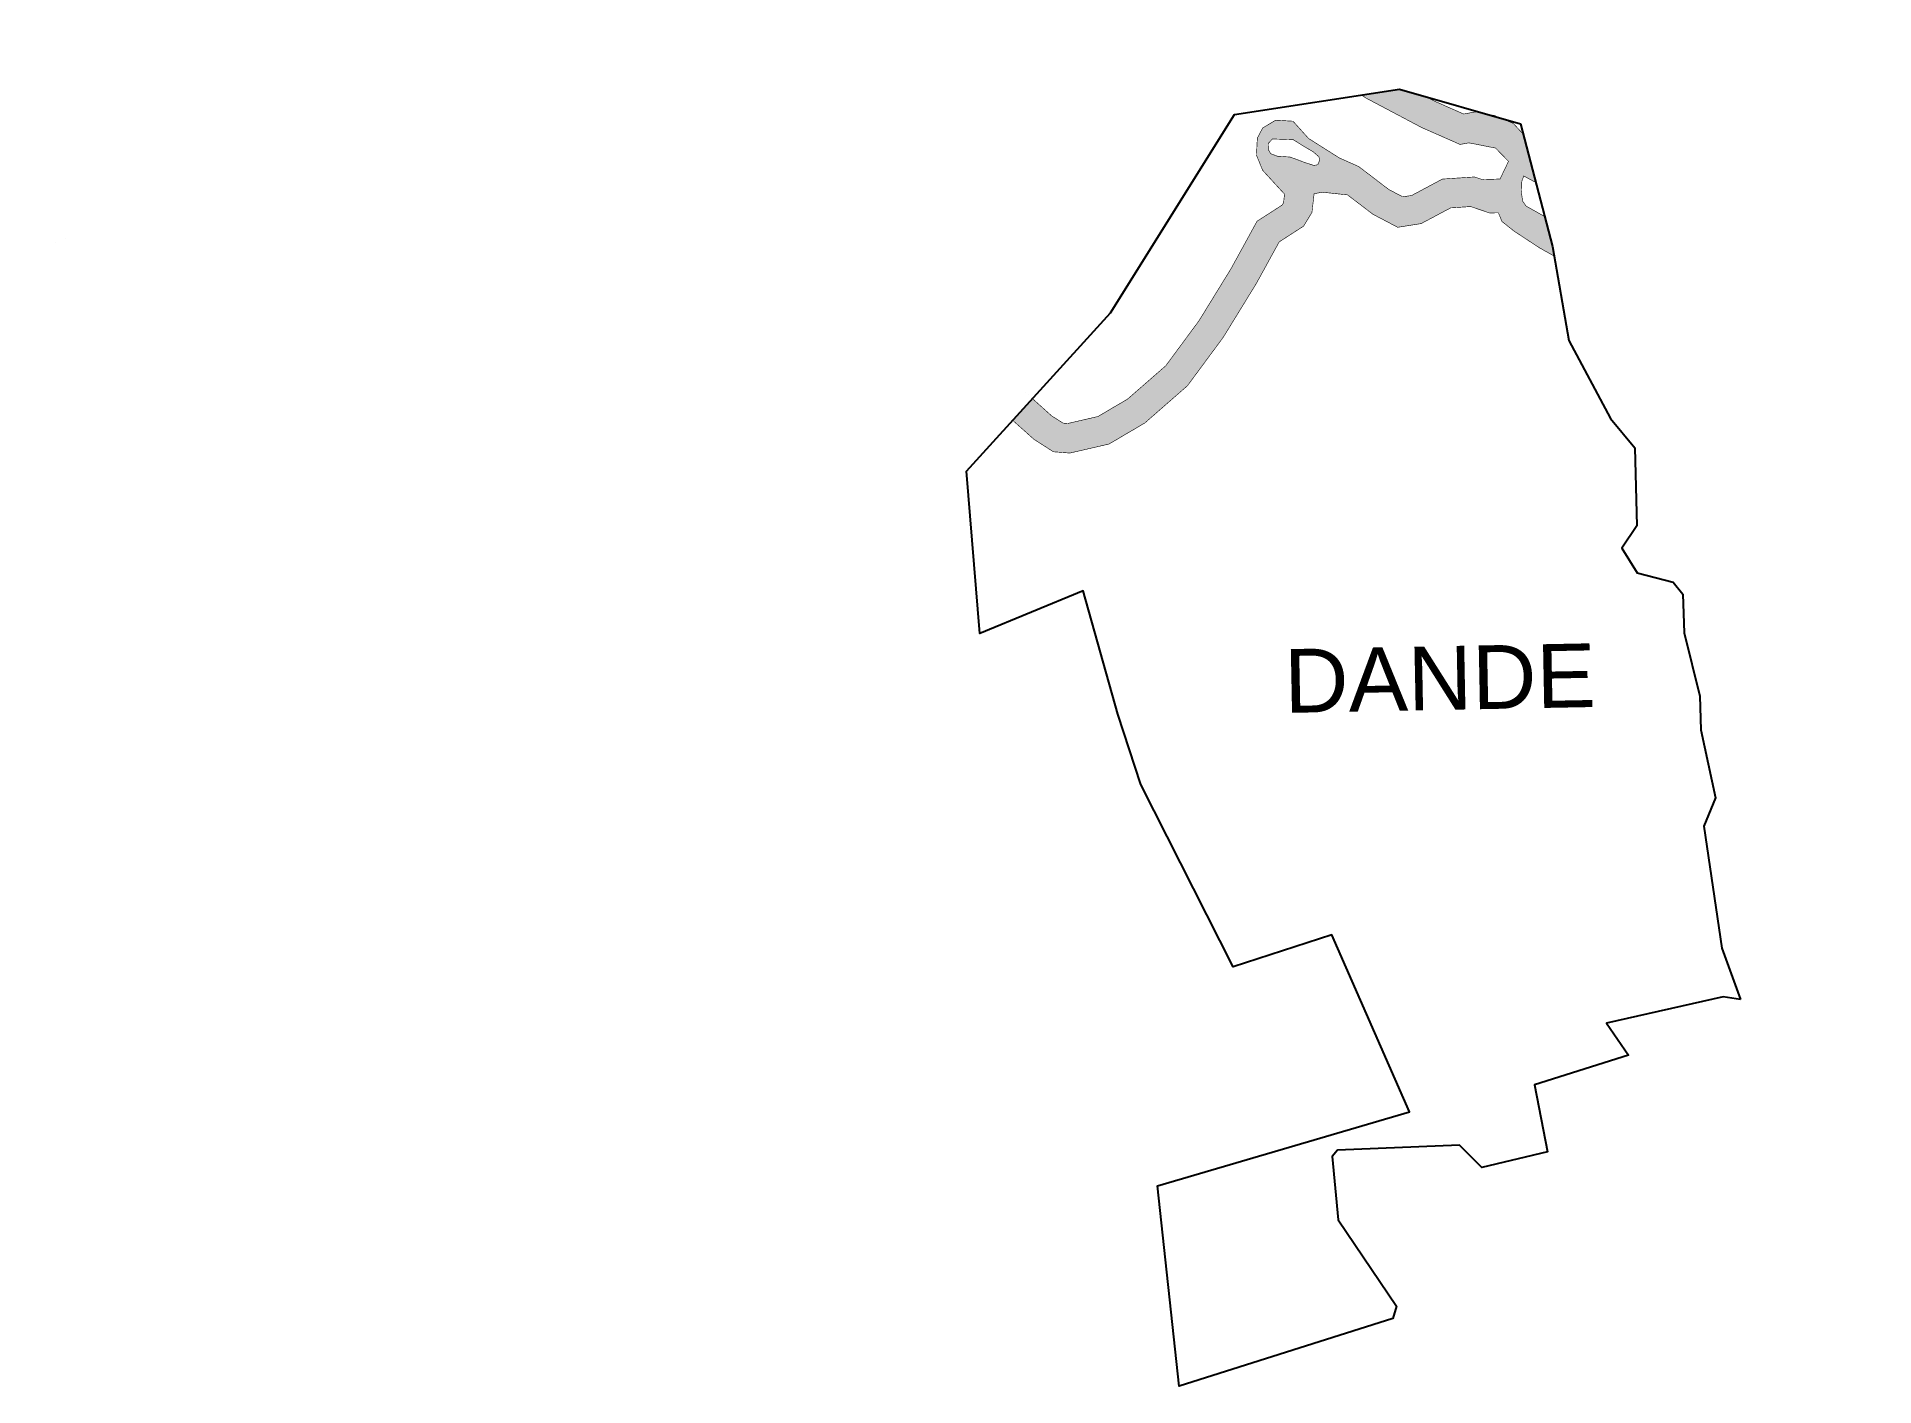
# Model space of a CAD drawing. Header units: metres. Extents: x 260054 to 263190, y 2166399 to 2168701.
import ezdxf

# ---------------------------------------------------------------- set-up
doc = ezdxf.new("R2010")
doc.units = ezdxf.units.M
for name, color, linetype in [('MANGROOVES BUFFER ZONE', 120, 'Continuous'), ('village', 3, 'Continuous'), ('VILLAGE NAME', 250, 'Continuous')]:
    doc.layers.add(name, color=color, linetype=linetype)
doc.styles.get("Standard").update_dxf_attribs({"font": 'simplex.shx'})

msp = doc.modelspace()

# ---------------------------------------------------------------- hatches: boundary and pattern name
at = {"layer": 'MANGROOVES BUFFER ZONE'}
h = msp.add_hatch(dxfattribs=at)
h.set_pattern_fill('GRASS', color=256)
h.paths.add_polyline_path([(262240, 2168483), (262233.4, 2168481.9), (262218.5, 2168486.6), (262205.4, 2168491.6), (262192.5, 2168496.2), (262171.2, 2168497.6), (262159.7, 2168501.9), (262155.6, 2168508.9), (262156.1, 2168519.9), (262162.6, 2168527), (262198.2, 2168525.8), (262213.3, 2168516.3), (262231.9, 2168505.3), (262242, 2168496.7), (262243.2, 2168490.5)], flags=16)
h.paths.add_polyline_path([(262224.4, 2168527.8), (262197.8, 2168557.3), (262168.3, 2168559.1), (262146, 2168545.7), (262136.9, 2168528.5), (262135.4, 2168499.4), (262146, 2168473.5), (262183.3, 2168432.9), (262181.7, 2168418.4), (262179.1, 2168414.1), (262136.4, 2168386.6), (262092.1, 2168305.8), (262037.3, 2168216.8), (261980.7, 2168140.1), (261915.5, 2168083.2), (261865, 2168053.5), (261813.3, 2168041.5), (261805.4, 2168042.2), (261786.1, 2168054.4), (261731.1, 2168103.6), (261644.5, 2168123.9), (261627.9, 2168061.1), (261627, 2168059), (261586.1, 2168041.7), (261589.9, 2167987.7), (261583.9, 2167976.4), (261571.3, 2167964.6), (261480.5, 2167938.2), (261277.8, 2167894.2), (261233.9, 2167896.6), (261234.2, 2167900), (261244.4, 2167921.3), (261262, 2167967.5), (261255.8, 2168094.2), (261239.5, 2168110.5), (261209.1, 2168113), (261166, 2168101.5), (261089.1, 2168075), (261075.2, 2168071.3), (261044, 2168077.6), (261027.2, 2168090.2), (261022.3, 2168101.5), (261033.4, 2168158.5), (260984.9, 2168201.3), (260941, 2168246.7), (260904.4, 2168264.5), (260885.1, 2168266.8), (260872.2, 2168255.7), (260857.8, 2168236.3), (260849.1, 2168194.7), (260877.4, 2168141.6), (260884.4, 2168111.8), (260879.4, 2168085.7), (260876.7, 2168082.9), (260861.2, 2168079.8), (260807.6, 2168075.9), (260770.7, 2168069.9), (260741.3, 2168062.9), (260690.3, 2168051.2), (260632.3, 2168014.3), (260589.5, 2168004.4), (260530.3, 2168010.2), (260491.1, 2168033.1), (260483.9, 2168060.1), (260465.8, 2168100.5), (260438.8, 2168120.5), (260410.7, 2168122.2), (260383.1, 2168109.3), (260346.8, 2168112.3), (260326.3, 2168132.2), (260308.3, 2168146.3), (260206.1, 2168156.2), (260140.5, 2168166.1), (260114.6, 2168175), (260102.3, 2168185.3), (260076.2, 2168238.8), (260054.1, 2168281.6), (260054.7, 2168292.4), (260066.3, 2168319.6), (260079.1, 2168346.9), (260098.7, 2168358.2), (260144.1, 2168344), (260169.3, 2168366.4), (260176.1, 2168366.5), (260197.6, 2168356.1), (260246, 2168323.9), (260262, 2168294.7), (260329.6, 2168252.7), (260361.9, 2168288), (260384.7, 2168296.3), (260446.8, 2168304.7), (260509.6, 2168312.7), (260568.2, 2168334.6), (260601.6, 2168343.6), (260617.7, 2168342.4), (260648.2, 2168340.6), (260733.5, 2168329.9), (260799.8, 2168319.6), (260870.7, 2168321.8), (260901.9, 2168380.1), (260908.4, 2168418.2), (260906.3, 2168425.3), (260907.5, 2168427.7), (260911.5, 2168440.4), (260928.8, 2168452.8), (260976.3, 2168475.3), (260991.6, 2168477.4), (261049.7, 2168485.5), (261079.7, 2168501.5), (261116.6, 2168501.1), (261145.8, 2168490.8), (261197.8, 2168493.5), (261227.4, 2168470.4), (261267.7, 2168442.4), (261345.8, 2168409.3), (261363.3, 2168402.5), (261381.6, 2168384.7), (261391.6, 2168352.4), (261421.7, 2168302.1), (261442.8, 2168252.3), (261478.1, 2168234.1), (261543.3, 2168215.5), (261559.9, 2168259.1), (261567, 2168264.2), (261581.9, 2168268.3), (261588.5, 2168270), (261618.2, 2168269.6), (261641.1, 2168264.9), (261675.1, 2168257.6), (261731.8, 2168285.1), (261746.2, 2168311.3), (261755.5, 2168324.4), (261884.9, 2168449.5), (261878.5, 2168524), (261880.5, 2168530.4), (261886.4, 2168536.1), (261940.8, 2168542.1), (261983.4, 2168550.5), (262012.8, 2168522.3), (262026.9, 2168523.5), (262034.8, 2168531), (262019.3, 2168557), (262008.8, 2168575.5), (262010.2, 2168591.9), (262016.4, 2168594.8), (262022.6, 2168599.1), (262028.9, 2168613.2), (262015.2, 2168650.8), (261997.2, 2168659.7), (261994.9, 2168681.3), (262027.6, 2168701.4), (262050.2, 2168701.1), (262057.9, 2168700.7), (262091.3, 2168672.1), (262178.8, 2168672.2), (262202.2, 2168668), (262228, 2168661.3), (262322.1, 2168596.9), (262417.4, 2168546.5), (262482.8, 2168517.7), (262498, 2168520.4), (262543.4, 2168511.5), (262565.5, 2168488.8), (262551, 2168458.7), (262520.9, 2168457.7), (262507.6, 2168462.2), (262452.7, 2168458.6), (262400.3, 2168430.6), (262385.1, 2168428.3), (262361.2, 2168440.8), (262310, 2168479.9), (262276.9, 2168494.6)], flags=16)
h.paths.add_polyline_path([(262588.2, 2168454.6), (262591.5, 2168463.9), (262647.7, 2168433.4), (262703.9, 2168422), (262766.6, 2168419.1), (262819.8, 2168401.7), (262916.6, 2168414.3), (262978.9, 2168429.3), (263046.5, 2168425.1), (263139.7, 2168428.1), (263165.7, 2168439.4), (263178.6, 2168434), (263189.6, 2168423), (263154, 2168415.2), (263118.9, 2168413.6), (263080, 2168394.2), (263025.7, 2168380.6), (262963.1, 2168368.2), (262887.4, 2168357.4), (262810.4, 2168347.1), (262737.2, 2168350.4), (262700.4, 2168356.2), (262640.2, 2168387.4), (262595.7, 2168412.4), (262589.6, 2168420.9), (262587.5, 2168435.9)], flags=16)
h.paths.add_polyline_path([(261753.1, 2168084), (261719.4, 2168047), (261755.8, 2168014.5), (261788.9, 2167993.3), (261816.9, 2167991.1), (261883.8, 2168006.5), (261944.9, 2168042.4), (262017.7, 2168106), (262078.8, 2168188.7), (262135.3, 2168280.6), (262174.2, 2168351.4), (262215.9, 2168378.3), (262230.2, 2168402), (262233.7, 2168433.4), (262247.4, 2168436.2), (262290.8, 2168431.6), (262334.2, 2168398.5), (262376.5, 2168376.3), (262416.4, 2168382.6), (262466.7, 2168409.4), (262501, 2168411.7), (262533, 2168400.8), (262548.3, 2168401), (262554.3, 2168386.2), (262575.5, 2168369.4), (262618.8, 2168341), (262643.1, 2168327.4), (262640.3, 2168343.4), (262627, 2168394.8), (262640.2, 2168387.4), (262700.4, 2168356.2), (262737.2, 2168350.4), (262810.4, 2168347.1), (262887.4, 2168357.4), (262963.1, 2168368.2), (263025.7, 2168380.6), (263080, 2168394.2), (263118.9, 2168413.6), (263154, 2168415.2), (263189.6, 2168423), (263178.6, 2168434), (263165.7, 2168439.4), (263139.7, 2168428.1), (263046.5, 2168425.1), (262978.9, 2168429.3), (262916.6, 2168414.3), (262819.8, 2168401.7), (262766.6, 2168419.1), (262703.9, 2168422), (262647.7, 2168433.4), (262612, 2168452.8), (262590.6, 2168535.2), (262573.6, 2168553.6), (262541.6, 2168567), (262509.7, 2168573.3), (262489, 2168569.6), (262439.2, 2168591.5), (262424.5, 2168599.3), (262379.6, 2168612.2), (262314.5, 2168602.1), (262228, 2168661.3), (262202.2, 2168668), (262178.8, 2168672.2), (262091.3, 2168672.1), (262057.9, 2168700.7), (262050.2, 2168701.1), (262027.6, 2168701.4), (261994.9, 2168681.3), (261997.2, 2168659.7), (262015.2, 2168650.8), (262028.9, 2168613.2), (262022.6, 2168599.1), (262016.4, 2168594.8), (262010.2, 2168591.9), (262008.8, 2168575.5), (262019.3, 2168557), (262034.8, 2168531), (262026.9, 2168523.5), (262012.8, 2168522.3), (261983.4, 2168550.5), (261940.8, 2168542.1), (261886.4, 2168536.1), (261880.5, 2168530.4), (261878.5, 2168524), (261884.9, 2168449.5), (261755.5, 2168324.4), (261746.2, 2168311.3), (261731.8, 2168285.1), (261675.1, 2168257.6), (261641.1, 2168264.9), (261618.2, 2168269.6), (261588.5, 2168270), (261581.9, 2168268.3), (261567, 2168264.2), (261559.9, 2168259.1), (261543.3, 2168215.5), (261478.1, 2168234.1), (261442.8, 2168252.3), (261421.7, 2168302.1), (261391.6, 2168352.4), (261381.6, 2168384.7), (261363.3, 2168402.5), (261345.8, 2168409.3), (261267.7, 2168442.4), (261227.4, 2168470.4), (261197.8, 2168493.5), (261145.8, 2168490.8), (261116.6, 2168501.1), (261079.7, 2168501.5), (261049.7, 2168485.5), (260991.6, 2168477.4), (260976.3, 2168475.3), (260928.8, 2168452.8), (260911.5, 2168440.4), (260907.5, 2168427.7), (260906.3, 2168425.3), (260908.4, 2168418.2), (260901.9, 2168380.1), (260870.7, 2168321.8), (260799.8, 2168319.6), (260733.5, 2168329.9), (260648.2, 2168340.6), (260617.7, 2168342.4), (260601.6, 2168343.6), (260568.2, 2168334.6), (260509.6, 2168312.7), (260446.8, 2168304.7), (260384.7, 2168296.3), (260361.9, 2168288), (260329.6, 2168252.7), (260262, 2168294.7), (260246, 2168323.9), (260197.6, 2168356.1), (260176.1, 2168366.5), (260169.3, 2168366.4), (260144.1, 2168344), (260099.3, 2168358), (260098.1, 2168357.8), (260079.1, 2168346.9), (260066.3, 2168319.6), (260054.7, 2168292.4), (260054.1, 2168281.6), (260076.2, 2168238.8), (260102.3, 2168185.3), (260114.6, 2168175), (260140.5, 2168166.1), (260206.1, 2168156.2), (260308.3, 2168146.3), (260326.3, 2168132.2), (260346.8, 2168112.3), (260383.1, 2168109.3), (260410.7, 2168122.2), (260438.8, 2168120.5), (260465.8, 2168100.5), (260483.9, 2168060.1), (260491.1, 2168033.1), (260530.3, 2168010.2), (260589.5, 2168004.4), (260632.3, 2168014.3), (260690.3, 2168051.2), (260741.3, 2168062.9), (260770.7, 2168069.9), (260807.6, 2168075.9), (260861.2, 2168079.8), (260876.7, 2168082.9), (260879.4, 2168085.7), (260884.4, 2168111.8), (260877.4, 2168141.6), (260849.1, 2168194.7), (260857.8, 2168236.3), (260872.2, 2168255.7), (260885.1, 2168266.8), (260904.4, 2168264.5), (260941, 2168246.7), (260984.9, 2168201.3), (261033.4, 2168158.5), (261022.3, 2168101.5), (261027.2, 2168090.2), (261044, 2168077.6), (261075.2, 2168071.3), (261089.1, 2168075), (261166, 2168101.5), (261209.1, 2168113), (261239.5, 2168110.5), (261255.8, 2168094.2), (261262, 2167967.5), (261244.4, 2167921.3), (261234.2, 2167900), (261233.9, 2167896.6), (261277.8, 2167894.2), (261480.5, 2167938.2), (261571.3, 2167964.6), (261583.9, 2167976.4), (261589.9, 2167987.7), (261586.1, 2168041.7), (261627, 2168059), (261627.9, 2168061.1), (261644.5, 2168123.9), (261731.1, 2168103.6)])

# ---------------------------------------------------------------- linework, layer by layer
at = {"color": 3, "flags": 128}
msp.add_lwpolyline([(262379.6, 2168612.2), (262586, 2168553.1)], dxfattribs=at)
at = {"layer": 'MANGROOVES BUFFER ZONE', "const_width": 1, "flags": 128}
for points in [[(261753.1, 2168084), (261786.1, 2168054.4), (261805.4, 2168042.2), (261813.3, 2168041.5), (261865, 2168053.5), (261915.5, 2168083.2), (261980.7, 2168140.1), (262037.3, 2168216.8), (262092.1, 2168305.8), (262136.4, 2168386.6), (262179.1, 2168414.1), (262181.7, 2168418.4), (262183.3, 2168432.9), (262146, 2168473.5), (262135.4, 2168499.4), (262136.9, 2168528.5), (262146, 2168545.7), (262168.3, 2168559.1), (262197.8, 2168557.3), (262224.4, 2168527.8), (262276.9, 2168494.6), (262310, 2168479.9), (262361.2, 2168440.8), (262385.1, 2168428.3), (262400.3, 2168430.6), (262452.7, 2168458.6), (262507.6, 2168462.2), (262520.9, 2168457.7), (262551, 2168458.7), (262565.5, 2168488.8), (262543.4, 2168511.5), (262498, 2168520.4), (262482.8, 2168517.7), (262417.4, 2168546.5), (262322.1, 2168596.9), (262314.5, 2168602.1)], [(262424.5, 2168599.3), (262439.2, 2168591.5), (262489, 2168569.6), (262509.7, 2168573.3), (262541.6, 2168567), (262573.6, 2168553.6), (262590.6, 2168535.2)], [(262627, 2168394.8), (262595.7, 2168412.4), (262589.6, 2168420.9), (262587.5, 2168435.9), (262588.2, 2168454.6), (262591.5, 2168463.9), (262612, 2168452.8)], [(262643.1, 2168327.4), (262618.8, 2168341), (262575.5, 2168369.4), (262554.3, 2168386.2), (262548.3, 2168401), (262533, 2168400.8), (262501, 2168411.7), (262466.7, 2168409.4), (262416.4, 2168382.6), (262376.5, 2168376.3), (262334.2, 2168398.5), (262290.8, 2168431.6), (262247.4, 2168436.2), (262233.7, 2168433.4), (262230.2, 2168402), (262215.9, 2168378.3), (262174.2, 2168351.4), (262135.3, 2168280.6), (262078.8, 2168188.7), (262017.7, 2168106), (261944.9, 2168042.4), (261883.8, 2168006.5), (261816.9, 2167991.1), (261788.9, 2167993.3), (261755.8, 2168014.5), (261719.4, 2168047)]]:
    msp.add_lwpolyline(points, dxfattribs=at)
msp.add_lwpolyline([(262162.6, 2168527), (262198.2, 2168525.8), (262213.3, 2168516.3), (262231.9, 2168505.3), (262242, 2168496.7), (262243.2, 2168490.5), (262240, 2168483), (262233.4, 2168481.9), (262218.5, 2168486.6), (262205.4, 2168491.6), (262192.5, 2168496.2), (262171.2, 2168497.6), (262159.7, 2168501.9), (262155.6, 2168508.9), (262156.1, 2168519.9)], close=True, dxfattribs=at)
at = {"layer": 'village', "color": 3}
for points in [[(262961.2, 2167058.9, 0), (262931.7, 2167063.5, 0), (262732.6, 2167018.5, 0), (262770.1, 2166963.9, 0), (262609.7, 2166913.3, 0), (262631.9, 2166798.8, 0), (262520, 2166772, 0), (262481.8, 2166810, 0), (262273.6, 2166801.9, 0), (262264.4, 2166790.6, 0), (262274.6, 2166682.6, 0), (262374.4, 2166535.5, 0), (262368.2, 2166514.2, 0), (262003.5, 2166398.9, 0), (261966.6, 2166740.9, 0), (262396.7, 2166867, 0), (262264.1, 2167169.3, 0), (262095.7, 2167114.6, 0), (261938.2, 2167425.5, 0), (261898.7, 2167545.8, 0), (261839.8, 2167756.3, 0), (261663.2, 2167683.1, 0), (261640.4, 2167960.1, 0), (261886.4, 2168230.6, 0), (262098.2, 2168568.5, 0), (262379.6, 2168612.2, 0)], [(262586, 2168553.1, 0), (262640.3, 2168343.4, 0), (262668.7, 2168183.2, 0), (262739.6, 2168050.2, 0), (262781, 2168000.2, 0), (262784.6, 2167867.1, 0), (262758.7, 2167828.9, 0), (262784.9, 2167786.7, 0), (262846.5, 2167770.6, 0), (262863, 2167750.2, 0), (262865.3, 2167684.4, 0), (262892.1, 2167576.5, 0), (262893.7, 2167518.6, 0), (262918.8, 2167402.6, 0), (262898.8, 2167354.5, 0), (262929.3, 2167146.3, 0), (262961.2, 2167058.9, 0)]]:
    msp.add_polyline3d(points, dxfattribs=at)

# ---------------------------------------------------------------- texts
at = {"layer": 'VILLAGE NAME', "insert": (262181.6, 2167656.4), "char_height": 108.748, "attachment_point": 1, "rotation": 1.1028}
msp.add_mtext_dynamic_manual_height_columns('{\\fArial|b0|i0|c0|p34;DANDE}', width=726.929, gutter_width=543.7, heights=[0], dxfattribs=at)

doc.saveas('drawing.dxf')
